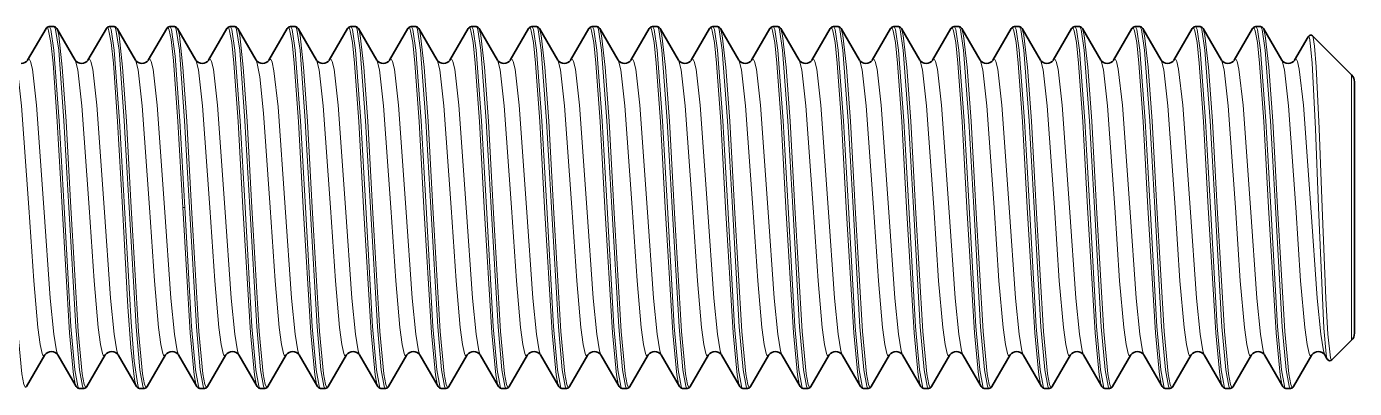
# Model space of a CAD drawing. Extents: x 327 to 941, y 153 to 765.
# Drawn here: x 338.45 to 349.46, y 391 to 394 of the extents above; entities that cross this region are included whole.
import ezdxf

# ---------------------------------------------------------------- set-up
doc = ezdxf.new("R2010")
doc.units = 0

msp = doc.modelspace()

# ---------------------------------------------------------------- linework, layer by layer
at = {"color": 7, "lineweight": 35, "ltscale": 0.007571}
for p, q in [((338.614, 393.984), (338.462, 393.722)), ((339.114, 393.984), (338.962, 393.722)), ((339.614, 393.984), (339.462, 393.722)), ((340.114, 393.984), (339.962, 393.722)), ((340.614, 393.984), (340.462, 393.722)), ((341.114, 393.984), (340.962, 393.722)), ((341.614, 393.984), (341.462, 393.722)), ((342.114, 393.984), (341.962, 393.722)), ((342.614, 393.984), (342.462, 393.722)), ((343.114, 393.984), (342.962, 393.722)), ((343.614, 393.984), (343.462, 393.722)), ((344.114, 393.984), (343.962, 393.722)), ((344.614, 393.984), (344.462, 393.722)), ((345.114, 393.984), (344.962, 393.722)), ((345.614, 393.984), (345.462, 393.722)), ((346.114, 393.984), (345.962, 393.722)), ((346.614, 393.984), (346.462, 393.722)), ((347.114, 393.984), (346.962, 393.722)), ((347.614, 393.984), (347.462, 393.722)), ((348.114, 393.984), (347.962, 393.722)), ((348.614, 393.984), (348.462, 393.722))]:
    msp.add_line(p, q, dxfattribs=at)
at = {"color": 7, "lineweight": 35, "ltscale": 0.000984192}
for p, q in [((338.678, 394), (338.639, 394)), ((339.178, 394), (339.139, 394)), ((339.678, 394), (339.639, 394)), ((340.178, 394), (340.139, 394)), ((340.678, 394), (340.639, 394)), ((341.178, 394), (341.139, 394)), ((341.678, 394), (341.639, 394)), ((342.178, 394), (342.139, 394)), ((342.678, 394), (342.639, 394)), ((343.178, 394), (343.139, 394)), ((343.678, 394), (343.639, 394)), ((344.178, 394), (344.139, 394)), ((344.678, 394), (344.639, 394)), ((345.178, 394), (345.139, 394)), ((345.678, 394), (345.639, 394)), ((346.178, 394), (346.139, 394)), ((346.678, 394), (346.639, 394)), ((347.178, 394), (347.139, 394)), ((347.678, 394), (347.639, 394)), ((348.178, 394), (348.139, 394)), ((348.678, 394), (348.639, 394)), ((338.928, 391), (338.889, 391)), ((339.428, 391), (339.389, 391)), ((339.928, 391), (339.889, 391)), ((340.428, 391), (340.389, 391)), ((340.928, 391), (340.889, 391)), ((341.428, 391), (341.389, 391)), ((341.928, 391), (341.889, 391)), ((342.428, 391), (342.389, 391)), ((342.928, 391), (342.889, 391)), ((343.428, 391), (343.389, 391)), ((343.928, 391), (343.889, 391)), ((344.428, 391), (344.389, 391)), ((344.928, 391), (344.889, 391)), ((345.428, 391), (345.389, 391)), ((345.928, 391), (345.889, 391)), ((346.428, 391), (346.389, 391)), ((346.928, 391), (346.889, 391)), ((347.428, 391), (347.389, 391)), ((347.928, 391), (347.889, 391)), ((348.428, 391), (348.389, 391)), ((348.928, 391), (348.889, 391))]:
    msp.add_line(p, q, dxfattribs=at)
at = {"color": 7, "lineweight": 35, "ltscale": 0.007572}
for p, q in [((338.703, 393.984), (338.855, 393.722)), ((339.203, 393.984), (339.355, 393.722)), ((339.703, 393.984), (339.855, 393.722)), ((340.203, 393.984), (340.355, 393.722)), ((340.703, 393.984), (340.855, 393.722)), ((341.203, 393.984), (341.355, 393.722)), ((341.703, 393.984), (341.855, 393.722)), ((342.203, 393.984), (342.355, 393.722)), ((342.703, 393.984), (342.855, 393.722)), ((343.203, 393.984), (343.355, 393.722)), ((343.703, 393.984), (343.855, 393.722)), ((344.203, 393.984), (344.355, 393.722)), ((344.703, 393.984), (344.855, 393.722)), ((345.203, 393.984), (345.355, 393.722)), ((345.703, 393.984), (345.855, 393.722)), ((346.203, 393.984), (346.355, 393.722)), ((346.703, 393.984), (346.855, 393.722)), ((347.203, 393.984), (347.355, 393.722)), ((347.703, 393.984), (347.855, 393.722)), ((348.203, 393.984), (348.355, 393.722)), ((348.703, 393.984), (348.855, 393.722)), ((338.453, 391.016), (338.605, 391.278)), ((338.864, 391.016), (338.712, 391.278)), ((338.953, 391.016), (339.105, 391.278)), ((339.364, 391.016), (339.212, 391.278)), ((339.453, 391.016), (339.605, 391.278)), ((339.864, 391.016), (339.712, 391.278)), ((339.953, 391.016), (340.105, 391.278)), ((340.364, 391.016), (340.212, 391.278)), ((340.453, 391.016), (340.605, 391.278)), ((340.864, 391.016), (340.712, 391.278)), ((340.953, 391.016), (341.105, 391.278)), ((341.364, 391.016), (341.212, 391.278)), ((341.453, 391.016), (341.605, 391.278)), ((341.864, 391.016), (341.712, 391.278)), ((341.953, 391.016), (342.105, 391.278)), ((342.364, 391.016), (342.212, 391.278)), ((342.453, 391.016), (342.605, 391.278)), ((342.864, 391.016), (342.712, 391.278)), ((342.953, 391.016), (343.105, 391.278)), ((343.364, 391.016), (343.212, 391.278)), ((343.453, 391.016), (343.605, 391.278)), ((343.864, 391.016), (343.712, 391.278)), ((343.953, 391.016), (344.105, 391.278)), ((344.364, 391.016), (344.212, 391.278)), ((344.453, 391.016), (344.605, 391.278)), ((344.864, 391.016), (344.712, 391.278)), ((344.953, 391.016), (345.105, 391.278)), ((345.364, 391.016), (345.212, 391.278)), ((345.453, 391.016), (345.605, 391.278)), ((345.864, 391.016), (345.712, 391.278)), ((345.953, 391.016), (346.105, 391.278)), ((346.364, 391.016), (346.212, 391.278)), ((346.453, 391.016), (346.605, 391.278)), ((346.864, 391.016), (346.712, 391.278)), ((346.953, 391.016), (347.105, 391.278)), ((347.364, 391.016), (347.212, 391.278)), ((347.453, 391.016), (347.605, 391.278)), ((347.864, 391.016), (347.712, 391.278)), ((347.953, 391.016), (348.105, 391.278)), ((348.364, 391.016), (348.212, 391.278)), ((348.453, 391.016), (348.605, 391.278)), ((348.864, 391.016), (348.712, 391.278)), ((348.953, 391.016), (349.105, 391.278))]:
    msp.add_line(p, q, dxfattribs=at)
at = {"color": 7, "lineweight": 35, "ltscale": 0.005623}
msp.add_line((349.075, 393.916), (348.962, 393.722), dxfattribs=at)
at = {"color": 7, "lineweight": 35, "ltscale": 0.011418}
msp.add_line((349.434, 393.599), (349.111, 393.922), dxfattribs=at)
at = {"color": 7, "lineweight": 13, "ltscale": 0.014304}
msp.add_line((349.434, 393.599), (349.434, 393.027), dxfattribs=at)
at = {"color": 7, "lineweight": 35, "ltscale": 0.013569}
msp.add_line((349.458, 393.543), (349.458, 393), dxfattribs=at)
at = {"color": 7, "lineweight": 13, "ltscale": 0.017865}
for p, q in [((338.747, 392.5), (338.707, 393.214)), ((339.247, 392.5), (339.207, 393.214)), ((339.747, 392.5), (339.707, 393.214)), ((340.246, 392.5), (340.207, 393.214)), ((340.746, 392.5), (340.707, 393.214)), ((341.246, 392.5), (341.207, 393.214)), ((341.746, 392.5), (341.707, 393.214)), ((342.246, 392.5), (342.207, 393.214)), ((342.746, 392.5), (342.707, 393.214)), ((343.246, 392.5), (343.207, 393.214)), ((343.746, 392.5), (343.707, 393.214)), ((344.246, 392.5), (344.207, 393.214)), ((344.746, 392.5), (344.707, 393.214)), ((345.246, 392.5), (345.207, 393.214)), ((345.746, 392.5), (345.707, 393.214)), ((346.246, 392.5), (346.207, 393.214)), ((346.746, 392.5), (346.707, 393.214)), ((347.246, 392.5), (347.207, 393.214)), ((347.746, 392.5), (347.707, 393.214)), ((348.246, 392.5), (348.207, 393.214)), ((348.746, 392.5), (348.707, 393.214))]:
    msp.add_line(p, q, dxfattribs=at)
at = {"color": 7, "lineweight": 13, "ltscale": 0.017983}
for p, q in [((338.764, 392.501), (338.724, 393.219)), ((339.264, 392.501), (339.224, 393.219)), ((339.764, 392.501), (339.724, 393.219)), ((340.264, 392.501), (340.224, 393.219)), ((340.764, 392.501), (340.724, 393.219)), ((341.264, 392.501), (341.224, 393.219)), ((341.764, 392.501), (341.724, 393.219)), ((342.264, 392.501), (342.224, 393.219)), ((342.764, 392.501), (342.724, 393.219)), ((343.264, 392.501), (343.224, 393.219)), ((343.764, 392.501), (343.724, 393.219)), ((344.264, 392.501), (344.224, 393.219)), ((344.764, 392.501), (344.724, 393.219)), ((345.264, 392.501), (345.224, 393.219)), ((345.764, 392.501), (345.724, 393.219)), ((346.264, 392.501), (346.224, 393.219)), ((346.764, 392.501), (346.724, 393.219)), ((347.264, 392.501), (347.224, 393.219)), ((347.764, 392.501), (347.724, 393.219)), ((348.264, 392.501), (348.224, 393.219)), ((348.764, 392.501), (348.724, 393.219))]:
    msp.add_line(p, q, dxfattribs=at)
at = {"color": 7, "lineweight": 13, "ltscale": 0.01803}
for p, q in [((338.763, 393.219), (338.803, 392.499)), ((339.263, 393.219), (339.303, 392.499)), ((339.763, 393.219), (339.803, 392.499)), ((340.263, 393.219), (340.303, 392.499)), ((340.763, 393.219), (340.803, 392.499)), ((341.263, 393.219), (341.303, 392.499)), ((341.763, 393.219), (341.803, 392.499)), ((342.263, 393.219), (342.303, 392.499)), ((342.763, 393.219), (342.803, 392.499)), ((343.263, 393.219), (343.303, 392.499)), ((343.763, 393.219), (343.803, 392.499)), ((344.263, 393.219), (344.303, 392.499)), ((344.763, 393.219), (344.803, 392.499)), ((345.263, 393.219), (345.303, 392.499)), ((345.763, 393.219), (345.803, 392.499)), ((346.263, 393.219), (346.303, 392.499)), ((346.763, 393.219), (346.803, 392.499)), ((347.263, 393.219), (347.303, 392.499)), ((347.763, 393.219), (347.803, 392.499)), ((348.263, 393.219), (348.303, 392.499)), ((348.763, 393.219), (348.803, 392.499))]:
    msp.add_line(p, q, dxfattribs=at)
at = {"color": 7, "lineweight": 13, "ltscale": 0.017906}
for p, q in [((338.781, 393.215), (338.821, 392.5)), ((339.281, 393.215), (339.321, 392.5)), ((339.781, 393.215), (339.821, 392.5)), ((340.281, 393.215), (340.321, 392.5)), ((340.781, 393.215), (340.821, 392.5)), ((341.281, 393.215), (341.321, 392.5)), ((341.781, 393.215), (341.821, 392.5)), ((342.281, 393.215), (342.321, 392.5)), ((342.781, 393.215), (342.821, 392.5)), ((343.281, 393.215), (343.321, 392.5)), ((343.781, 393.215), (343.821, 392.5)), ((344.281, 393.215), (344.321, 392.5)), ((344.781, 393.215), (344.821, 392.5)), ((345.281, 393.215), (345.321, 392.5)), ((345.781, 393.215), (345.821, 392.5)), ((346.281, 393.215), (346.321, 392.5)), ((346.781, 393.215), (346.821, 392.5)), ((347.281, 393.215), (347.321, 392.5)), ((347.781, 393.215), (347.821, 392.5)), ((348.281, 393.215), (348.321, 392.5)), ((348.781, 393.215), (348.821, 392.5))]:
    msp.add_line(p, q, dxfattribs=at)
at = {"color": 7, "lineweight": 13, "ltscale": 0.016338}
msp.add_line((349.159, 392.5), (349.134, 393.153), dxfattribs=at)
at = {"color": 7, "lineweight": 13, "ltscale": 0.016383}
msp.add_line((349.191, 392.501), (349.165, 393.156), dxfattribs=at)
at = {"color": 7, "lineweight": 13, "ltscale": 0.040654}
msp.add_line((349.434, 393.027), (349.434, 391.401), dxfattribs=at)
at = {"color": 7, "lineweight": 35, "ltscale": 0.038561}
msp.add_line((349.458, 393), (349.458, 391.457), dxfattribs=at)
at = {"color": 7, "lineweight": 13, "ltscale": 0.00043243}
msp.add_line((339.747, 392.5), (339.764, 392.501), dxfattribs=at)
at = {"color": 7, "lineweight": 35, "ltscale": 0.005814}
msp.add_line((349.434, 391.401), (349.27, 391.236), dxfattribs=at)
at = {"color": 7, "lineweight": 35, "ltscale": 0.001036}
msp.add_line((349.233, 391.242), (349.212, 391.278), dxfattribs=at)
at = {"color": 7, "lineweight": 13}
for points in [[(338.614, 393.984), (338.619, 393.989), (338.621, 393.99), (338.623, 393.99), (338.625, 393.989), (338.628, 393.986), (338.636, 393.964), (338.654, 393.868), (338.672, 393.696), (338.707, 393.214)], [(338.639, 394), (338.64, 394), (338.644, 393.997), (338.647, 393.993), (338.653, 393.977), (338.68, 393.805), (338.724, 393.219)], [(338.678, 394), (338.68, 394), (338.683, 393.997), (338.686, 393.993), (338.692, 393.977), (338.719, 393.805), (338.763, 393.219)], [(338.703, 393.984), (338.708, 393.971), (338.719, 393.927), (338.749, 393.663), (338.781, 393.215)], [(339.114, 393.984), (339.119, 393.989), (339.121, 393.99), (339.123, 393.99), (339.125, 393.989), (339.128, 393.986), (339.136, 393.964), (339.154, 393.868), (339.172, 393.696), (339.207, 393.214)], [(339.139, 394), (339.14, 394), (339.144, 393.997), (339.147, 393.993), (339.153, 393.977), (339.18, 393.805), (339.224, 393.219)], [(339.178, 394), (339.18, 394), (339.183, 393.997), (339.186, 393.993), (339.192, 393.977), (339.219, 393.805), (339.263, 393.219)], [(339.203, 393.984), (339.208, 393.971), (339.219, 393.927), (339.249, 393.663), (339.281, 393.215)], [(339.707, 393.214), (339.67, 393.72), (339.651, 393.892), (339.635, 393.97), (339.629, 393.983), (339.626, 393.987), (339.624, 393.99), (339.622, 393.99), (339.62, 393.99), (339.618, 393.988), (339.614, 393.984)], [(339.724, 393.219), (339.685, 393.756), (339.653, 393.977), (339.647, 393.992), (339.643, 393.997), (339.642, 393.999), (339.639, 394)], [(339.678, 394), (339.68, 394), (339.683, 393.997), (339.686, 393.993), (339.692, 393.977), (339.719, 393.805), (339.763, 393.219)], [(339.703, 393.984), (339.708, 393.971), (339.719, 393.927), (339.749, 393.663), (339.781, 393.215)], [(340.114, 393.984), (340.119, 393.989), (340.121, 393.99), (340.123, 393.99), (340.125, 393.989), (340.128, 393.986), (340.136, 393.964), (340.154, 393.868), (340.172, 393.696), (340.207, 393.214)], [(340.139, 394), (340.14, 394), (340.144, 393.997), (340.147, 393.993), (340.153, 393.977), (340.18, 393.805), (340.224, 393.219)], [(340.178, 394), (340.18, 394), (340.183, 393.997), (340.186, 393.993), (340.192, 393.977), (340.219, 393.805), (340.263, 393.219)], [(340.203, 393.984), (340.208, 393.971), (340.219, 393.927), (340.249, 393.663), (340.281, 393.215)], [(340.614, 393.984), (340.619, 393.989), (340.621, 393.99), (340.623, 393.99), (340.625, 393.989), (340.628, 393.986), (340.636, 393.964), (340.654, 393.868), (340.672, 393.696), (340.707, 393.214)], [(340.639, 394), (340.64, 394), (340.644, 393.997), (340.647, 393.993), (340.653, 393.977), (340.68, 393.805), (340.724, 393.219)], [(340.678, 394), (340.68, 394), (340.683, 393.997), (340.686, 393.993), (340.692, 393.977), (340.719, 393.805), (340.763, 393.219)], [(340.703, 393.984), (340.708, 393.971), (340.719, 393.927), (340.749, 393.663), (340.781, 393.215)], [(341.114, 393.984), (341.119, 393.989), (341.121, 393.99), (341.123, 393.99), (341.125, 393.989), (341.128, 393.986), (341.136, 393.964), (341.154, 393.868), (341.172, 393.696), (341.207, 393.214)], [(341.139, 394), (341.14, 394), (341.144, 393.997), (341.147, 393.993), (341.153, 393.977), (341.18, 393.805), (341.224, 393.219)], [(341.178, 394), (341.18, 394), (341.183, 393.997), (341.186, 393.993), (341.192, 393.977), (341.219, 393.805), (341.263, 393.219)], [(341.203, 393.984), (341.208, 393.971), (341.219, 393.927), (341.249, 393.663), (341.281, 393.215)], [(341.614, 393.984), (341.619, 393.989), (341.621, 393.99), (341.623, 393.99), (341.625, 393.989), (341.628, 393.986), (341.636, 393.964), (341.654, 393.868), (341.672, 393.696), (341.707, 393.214)], [(341.639, 394), (341.64, 394), (341.644, 393.997), (341.647, 393.993), (341.653, 393.977), (341.68, 393.805), (341.724, 393.219)], [(341.678, 394), (341.68, 394), (341.683, 393.997), (341.686, 393.993), (341.692, 393.977), (341.719, 393.805), (341.763, 393.219)], [(341.703, 393.984), (341.708, 393.971), (341.719, 393.927), (341.749, 393.663), (341.781, 393.215)], [(342.114, 393.984), (342.119, 393.989), (342.121, 393.99), (342.123, 393.99), (342.125, 393.989), (342.128, 393.986), (342.136, 393.964), (342.154, 393.868), (342.172, 393.696), (342.207, 393.214)], [(342.139, 394), (342.14, 394), (342.144, 393.997), (342.147, 393.993), (342.153, 393.977), (342.18, 393.805), (342.224, 393.219)], [(342.178, 394), (342.18, 394), (342.183, 393.997), (342.186, 393.993), (342.192, 393.977), (342.219, 393.805), (342.263, 393.219)], [(342.203, 393.984), (342.208, 393.971), (342.219, 393.927), (342.249, 393.663), (342.281, 393.215)], [(342.614, 393.984), (342.619, 393.989), (342.621, 393.99), (342.623, 393.99), (342.625, 393.989), (342.628, 393.986), (342.636, 393.964), (342.654, 393.868), (342.672, 393.696), (342.707, 393.214)], [(342.639, 394), (342.64, 394), (342.644, 393.997), (342.647, 393.993), (342.653, 393.977), (342.68, 393.805), (342.724, 393.219)], [(342.678, 394), (342.68, 394), (342.683, 393.997), (342.686, 393.993), (342.692, 393.977), (342.719, 393.805), (342.763, 393.219)], [(342.703, 393.984), (342.708, 393.971), (342.719, 393.927), (342.749, 393.663), (342.781, 393.215)], [(343.114, 393.984), (343.119, 393.989), (343.121, 393.99), (343.123, 393.99), (343.125, 393.989), (343.128, 393.986), (343.136, 393.964), (343.154, 393.868), (343.172, 393.696), (343.207, 393.214)], [(343.139, 394), (343.14, 394), (343.144, 393.997), (343.147, 393.993), (343.153, 393.977), (343.18, 393.805), (343.224, 393.219)], [(343.178, 394), (343.18, 394), (343.183, 393.997), (343.186, 393.993), (343.192, 393.977), (343.219, 393.805), (343.263, 393.219)], [(343.203, 393.984), (343.208, 393.971), (343.219, 393.927), (343.249, 393.663), (343.281, 393.215)], [(343.614, 393.984), (343.619, 393.989), (343.621, 393.99), (343.623, 393.99), (343.625, 393.989), (343.628, 393.986), (343.636, 393.964), (343.654, 393.868), (343.672, 393.696), (343.707, 393.214)], [(343.639, 394), (343.64, 394), (343.644, 393.997), (343.647, 393.993), (343.653, 393.977), (343.68, 393.805), (343.724, 393.219)], [(343.678, 394), (343.68, 394), (343.683, 393.997), (343.686, 393.993), (343.692, 393.977), (343.719, 393.805), (343.763, 393.219)], [(343.703, 393.984), (343.708, 393.971), (343.719, 393.927), (343.749, 393.663), (343.781, 393.215)], [(344.114, 393.984), (344.119, 393.989), (344.121, 393.99), (344.123, 393.99), (344.125, 393.989), (344.128, 393.986), (344.136, 393.964), (344.154, 393.868), (344.172, 393.696), (344.207, 393.214)], [(344.139, 394), (344.14, 394), (344.144, 393.997), (344.147, 393.993), (344.153, 393.977), (344.18, 393.805), (344.224, 393.219)], [(344.178, 394), (344.18, 394), (344.183, 393.997), (344.186, 393.993), (344.192, 393.977), (344.219, 393.805), (344.263, 393.219)], [(344.203, 393.984), (344.208, 393.971), (344.219, 393.927), (344.249, 393.663), (344.281, 393.215)], [(344.614, 393.984), (344.619, 393.989), (344.621, 393.99), (344.623, 393.99), (344.625, 393.989), (344.628, 393.986), (344.636, 393.964), (344.654, 393.868), (344.672, 393.696), (344.707, 393.214)], [(344.639, 394), (344.64, 394), (344.644, 393.997), (344.647, 393.993), (344.653, 393.977), (344.68, 393.805), (344.724, 393.219)], [(344.678, 394), (344.68, 394), (344.683, 393.997), (344.686, 393.993), (344.692, 393.977), (344.719, 393.805), (344.763, 393.219)], [(344.703, 393.984), (344.708, 393.971), (344.719, 393.927), (344.749, 393.663), (344.781, 393.215)], [(345.114, 393.984), (345.119, 393.989), (345.121, 393.99), (345.123, 393.99), (345.125, 393.989), (345.128, 393.986), (345.136, 393.964), (345.154, 393.868), (345.172, 393.696), (345.207, 393.214)], [(345.139, 394), (345.14, 394), (345.144, 393.997), (345.147, 393.993), (345.153, 393.977), (345.18, 393.805), (345.224, 393.219)], [(345.178, 394), (345.18, 394), (345.183, 393.997), (345.186, 393.993), (345.192, 393.977), (345.219, 393.805), (345.263, 393.219)], [(345.203, 393.984), (345.208, 393.971), (345.219, 393.927), (345.249, 393.663), (345.281, 393.215)], [(345.614, 393.984), (345.619, 393.989), (345.621, 393.99), (345.623, 393.99), (345.625, 393.989), (345.628, 393.986), (345.636, 393.964), (345.654, 393.868), (345.672, 393.696), (345.707, 393.214)], [(345.639, 394), (345.64, 394), (345.644, 393.997), (345.647, 393.993), (345.653, 393.977), (345.68, 393.805), (345.724, 393.219)], [(345.678, 394), (345.68, 394), (345.683, 393.997), (345.686, 393.993), (345.692, 393.977), (345.719, 393.805), (345.763, 393.219)], [(345.703, 393.984), (345.708, 393.971), (345.719, 393.927), (345.749, 393.663), (345.781, 393.215)], [(346.114, 393.984), (346.119, 393.989), (346.121, 393.99), (346.123, 393.99), (346.125, 393.989), (346.128, 393.986), (346.136, 393.964), (346.154, 393.868), (346.172, 393.696), (346.207, 393.214)], [(346.139, 394), (346.14, 394), (346.144, 393.997), (346.147, 393.993), (346.153, 393.977), (346.18, 393.805), (346.224, 393.219)], [(346.178, 394), (346.18, 394), (346.183, 393.997), (346.186, 393.993), (346.192, 393.977), (346.219, 393.805), (346.263, 393.219)], [(346.203, 393.984), (346.208, 393.971), (346.219, 393.927), (346.249, 393.663), (346.281, 393.215)], [(346.614, 393.984), (346.619, 393.989), (346.621, 393.99), (346.623, 393.99), (346.625, 393.989), (346.628, 393.986), (346.636, 393.964), (346.654, 393.868), (346.672, 393.696), (346.707, 393.214)], [(346.639, 394), (346.64, 394), (346.644, 393.997), (346.647, 393.993), (346.653, 393.977), (346.68, 393.805), (346.724, 393.219)], [(346.678, 394), (346.68, 394), (346.683, 393.997), (346.686, 393.993), (346.692, 393.977), (346.719, 393.805), (346.763, 393.219)], [(346.703, 393.984), (346.708, 393.971), (346.719, 393.927), (346.749, 393.663), (346.781, 393.215)], [(347.114, 393.984), (347.119, 393.989), (347.121, 393.99), (347.123, 393.99), (347.125, 393.989), (347.128, 393.986), (347.136, 393.964), (347.154, 393.868), (347.172, 393.696), (347.207, 393.214)], [(347.139, 394), (347.14, 394), (347.144, 393.997), (347.147, 393.993), (347.153, 393.977), (347.18, 393.805), (347.224, 393.219)], [(347.178, 394), (347.18, 394), (347.183, 393.997), (347.186, 393.993), (347.192, 393.977), (347.219, 393.805), (347.263, 393.219)], [(347.203, 393.984), (347.208, 393.971), (347.219, 393.927), (347.249, 393.663), (347.281, 393.215)], [(347.614, 393.984), (347.619, 393.989), (347.621, 393.99), (347.623, 393.99), (347.625, 393.989), (347.628, 393.986), (347.636, 393.964), (347.654, 393.868), (347.672, 393.696), (347.707, 393.214)], [(347.639, 394), (347.64, 394), (347.644, 393.997), (347.647, 393.993), (347.653, 393.977), (347.68, 393.805), (347.724, 393.219)], [(347.678, 394), (347.68, 394), (347.683, 393.997), (347.686, 393.993), (347.692, 393.977), (347.719, 393.805), (347.763, 393.219)], [(347.703, 393.984), (347.708, 393.971), (347.719, 393.927), (347.749, 393.663), (347.781, 393.215)], [(348.114, 393.984), (348.119, 393.989), (348.121, 393.99), (348.123, 393.99), (348.125, 393.989), (348.128, 393.986), (348.136, 393.964), (348.154, 393.868), (348.172, 393.696), (348.207, 393.214)], [(348.139, 394), (348.14, 394), (348.144, 393.997), (348.147, 393.993), (348.153, 393.977), (348.18, 393.805), (348.224, 393.219)], [(348.178, 394), (348.18, 394), (348.183, 393.997), (348.186, 393.993), (348.192, 393.977), (348.219, 393.805), (348.263, 393.219)], [(348.203, 393.984), (348.208, 393.971), (348.219, 393.927), (348.249, 393.663), (348.281, 393.215)], [(348.614, 393.984), (348.619, 393.989), (348.621, 393.99), (348.623, 393.99), (348.625, 393.989), (348.628, 393.986), (348.636, 393.964), (348.654, 393.868), (348.672, 393.696), (348.707, 393.214)], [(348.639, 394), (348.64, 394), (348.644, 393.997), (348.647, 393.993), (348.653, 393.977), (348.68, 393.805), (348.724, 393.219)], [(348.678, 394), (348.68, 394), (348.683, 393.997), (348.686, 393.993), (348.692, 393.977), (348.719, 393.805), (348.763, 393.219)], [(348.703, 393.984), (348.708, 393.971), (348.719, 393.927), (348.749, 393.663), (348.781, 393.215)], [(349.134, 393.153), (349.107, 393.697), (349.092, 393.864), (349.085, 393.907), (349.081, 393.917), (349.08, 393.918), (349.078, 393.919), (349.077, 393.919), (349.075, 393.916)], [(349.165, 393.156), (349.141, 393.666), (349.127, 393.838), (349.117, 393.909), (349.113, 393.92), (349.111, 393.922)], [(338.471, 392.5), (338.411, 393.342), (338.377, 393.64), (338.362, 393.704), (338.355, 393.722)], [(338.596, 392.5), (338.535, 393.349), (338.501, 393.646), (338.485, 393.711), (338.477, 393.727), (338.472, 393.729), (338.468, 393.729), (338.464, 393.725), (338.462, 393.722)], [(338.971, 392.5), (338.911, 393.342), (338.877, 393.64), (338.862, 393.704), (338.855, 393.722)], [(339.096, 392.5), (339.035, 393.349), (339.001, 393.646), (338.985, 393.711), (338.977, 393.727), (338.972, 393.729), (338.968, 393.729), (338.964, 393.725), (338.962, 393.722)], [(339.471, 392.5), (339.411, 393.342), (339.377, 393.64), (339.362, 393.704), (339.355, 393.722)], [(339.596, 392.5), (339.535, 393.349), (339.501, 393.646), (339.485, 393.711), (339.477, 393.727), (339.472, 393.729), (339.468, 393.729), (339.464, 393.725), (339.462, 393.722)], [(339.971, 392.5), (339.911, 393.342), (339.877, 393.64), (339.862, 393.704), (339.855, 393.722)], [(340.096, 392.5), (340.035, 393.349), (340.001, 393.646), (339.985, 393.711), (339.977, 393.727), (339.972, 393.729), (339.968, 393.729), (339.964, 393.725), (339.962, 393.722)], [(340.471, 392.5), (340.416, 393.282), (340.385, 393.584), (340.365, 393.694), (340.355, 393.722)], [(340.596, 392.5), (340.537, 393.335), (340.503, 393.634), (340.487, 393.705), (340.479, 393.724), (340.475, 393.728), (340.473, 393.729), (340.469, 393.729), (340.466, 393.727), (340.462, 393.722)], [(340.971, 392.5), (340.911, 393.342), (340.877, 393.64), (340.862, 393.704), (340.855, 393.722)], [(341.096, 392.5), (341.035, 393.349), (341.001, 393.646), (340.985, 393.711), (340.977, 393.727), (340.972, 393.729), (340.968, 393.729), (340.964, 393.725), (340.962, 393.722)], [(341.471, 392.5), (341.411, 393.342), (341.377, 393.64), (341.362, 393.704), (341.355, 393.722)], [(341.596, 392.5), (341.535, 393.349), (341.501, 393.646), (341.485, 393.711), (341.477, 393.727), (341.472, 393.729), (341.468, 393.729), (341.464, 393.725), (341.462, 393.722)], [(341.971, 392.5), (341.911, 393.342), (341.877, 393.64), (341.862, 393.704), (341.855, 393.722)], [(342.096, 392.5), (342.035, 393.349), (342.001, 393.646), (341.985, 393.711), (341.977, 393.727), (341.972, 393.729), (341.968, 393.729), (341.964, 393.725), (341.962, 393.722)], [(342.471, 392.5), (342.411, 393.342), (342.377, 393.64), (342.362, 393.704), (342.355, 393.722)], [(342.596, 392.5), (342.535, 393.349), (342.501, 393.646), (342.485, 393.711), (342.477, 393.727), (342.472, 393.729), (342.468, 393.729), (342.464, 393.725), (342.462, 393.722)], [(342.971, 392.5), (342.911, 393.342), (342.877, 393.64), (342.862, 393.704), (342.855, 393.722)], [(343.096, 392.5), (343.035, 393.349), (343.001, 393.646), (342.985, 393.711), (342.977, 393.727), (342.972, 393.729), (342.968, 393.729), (342.964, 393.725), (342.962, 393.722)], [(343.471, 392.5), (343.411, 393.342), (343.377, 393.64), (343.362, 393.704), (343.355, 393.722)], [(343.596, 392.5), (343.535, 393.349), (343.501, 393.646), (343.485, 393.711), (343.477, 393.727), (343.472, 393.729), (343.468, 393.729), (343.464, 393.725), (343.462, 393.722)], [(343.971, 392.5), (343.911, 393.342), (343.877, 393.64), (343.862, 393.704), (343.855, 393.722)], [(344.096, 392.5), (344.035, 393.349), (344.001, 393.646), (343.985, 393.711), (343.977, 393.727), (343.972, 393.729), (343.968, 393.729), (343.964, 393.725), (343.962, 393.722)], [(344.471, 392.5), (344.411, 393.342), (344.377, 393.64), (344.362, 393.704), (344.355, 393.722)], [(344.596, 392.5), (344.535, 393.349), (344.501, 393.646), (344.485, 393.711), (344.477, 393.727), (344.472, 393.729), (344.468, 393.729), (344.464, 393.725), (344.462, 393.722)], [(344.971, 392.5), (344.911, 393.342), (344.877, 393.64), (344.862, 393.704), (344.855, 393.722)], [(345.096, 392.5), (345.035, 393.349), (345.001, 393.646), (344.985, 393.711), (344.977, 393.727), (344.972, 393.729), (344.968, 393.729), (344.964, 393.725), (344.962, 393.722)], [(345.471, 392.5), (345.411, 393.342), (345.377, 393.64), (345.362, 393.704), (345.355, 393.722)], [(345.596, 392.5), (345.535, 393.349), (345.501, 393.646), (345.485, 393.711), (345.477, 393.727), (345.472, 393.729), (345.468, 393.729), (345.464, 393.725), (345.462, 393.722)], [(345.971, 392.5), (345.911, 393.342), (345.877, 393.64), (345.862, 393.704), (345.855, 393.722)], [(346.096, 392.5), (346.035, 393.349), (346.001, 393.646), (345.985, 393.711), (345.977, 393.727), (345.972, 393.729), (345.968, 393.729), (345.964, 393.725), (345.962, 393.722)], [(346.471, 392.5), (346.411, 393.342), (346.377, 393.64), (346.362, 393.704), (346.355, 393.722)], [(346.596, 392.5), (346.535, 393.349), (346.501, 393.646), (346.485, 393.711), (346.477, 393.727), (346.472, 393.729), (346.468, 393.729), (346.464, 393.725), (346.462, 393.722)], [(346.971, 392.5), (346.911, 393.342), (346.877, 393.64), (346.862, 393.704), (346.855, 393.722)], [(347.096, 392.5), (347.035, 393.349), (347.001, 393.646), (346.985, 393.711), (346.977, 393.727), (346.972, 393.729), (346.968, 393.729), (346.964, 393.725), (346.962, 393.722)], [(347.471, 392.5), (347.411, 393.342), (347.377, 393.64), (347.362, 393.704), (347.355, 393.722)], [(347.596, 392.5), (347.535, 393.349), (347.501, 393.646), (347.485, 393.711), (347.477, 393.727), (347.472, 393.729), (347.468, 393.729), (347.464, 393.725), (347.462, 393.722)], [(347.971, 392.5), (347.911, 393.342), (347.877, 393.64), (347.862, 393.704), (347.855, 393.722)], [(348.096, 392.5), (348.035, 393.349), (348.001, 393.646), (347.985, 393.711), (347.977, 393.727), (347.972, 393.729), (347.968, 393.729), (347.964, 393.725), (347.962, 393.722)], [(348.471, 392.5), (348.411, 393.342), (348.377, 393.64), (348.362, 393.704), (348.355, 393.722)], [(348.596, 392.5), (348.535, 393.349), (348.501, 393.646), (348.485, 393.711), (348.477, 393.727), (348.472, 393.729), (348.468, 393.729), (348.464, 393.725), (348.462, 393.722)], [(348.971, 392.5), (348.911, 393.342), (348.877, 393.64), (348.862, 393.704), (348.855, 393.722)], [(349.096, 392.5), (349.035, 393.349), (349.001, 393.646), (348.985, 393.711), (348.977, 393.727), (348.972, 393.729), (348.968, 393.729), (348.964, 393.725), (348.962, 393.722)], [(338.321, 392.5), (338.381, 391.473), (338.414, 391.122), (338.431, 391.034), (338.44, 391.014), (338.443, 391.011), (338.444, 391.01), (338.446, 391.01), (338.449, 391.011), (338.453, 391.016)], [(338.605, 391.278), (338.601, 391.273), (338.599, 391.271), (338.596, 391.271), (338.594, 391.271), (338.591, 391.273), (338.588, 391.277), (338.582, 391.289), (338.565, 391.365), (338.546, 391.505), (338.512, 391.892), (338.471, 392.5)], [(338.712, 391.278), (338.7, 391.312), (338.678, 391.449), (338.648, 391.749), (338.596, 392.5)], [(338.747, 392.5), (338.808, 391.462), (338.842, 391.113), (338.857, 391.036), (338.864, 391.016)], [(338.764, 392.501), (338.821, 391.513), (338.852, 391.154), (338.877, 391.018), (338.882, 391.006), (338.885, 391.002), (338.887, 391), (338.889, 391)], [(338.803, 392.499), (338.86, 391.512), (338.892, 391.154), (338.916, 391.018), (338.921, 391.006), (338.924, 391.002), (338.927, 391), (338.928, 391)], [(338.821, 392.5), (338.881, 391.473), (338.914, 391.122), (338.931, 391.034), (338.94, 391.014), (338.943, 391.011), (338.944, 391.01), (338.946, 391.01), (338.949, 391.011), (338.953, 391.016)], [(339.105, 391.278), (339.101, 391.273), (339.099, 391.271), (339.096, 391.271), (339.094, 391.271), (339.091, 391.273), (339.088, 391.277), (339.082, 391.289), (339.065, 391.365), (339.046, 391.505), (339.012, 391.892), (338.971, 392.5)], [(339.212, 391.278), (339.2, 391.312), (339.178, 391.449), (339.148, 391.749), (339.096, 392.5)], [(339.364, 391.016), (339.359, 391.029), (339.348, 391.074), (339.317, 391.34), (339.293, 391.676), (339.247, 392.5)], [(339.389, 391), (339.387, 391), (339.384, 391.003), (339.38, 391.008), (339.374, 391.027), (339.345, 391.226), (339.319, 391.549), (339.264, 392.501)], [(339.303, 392.499), (339.36, 391.512), (339.392, 391.154), (339.416, 391.018), (339.421, 391.006), (339.424, 391.002), (339.427, 391), (339.428, 391)], [(339.321, 392.5), (339.381, 391.473), (339.414, 391.122), (339.431, 391.034), (339.44, 391.014), (339.443, 391.011), (339.444, 391.01), (339.446, 391.01), (339.449, 391.011), (339.453, 391.016)], [(339.605, 391.278), (339.601, 391.273), (339.599, 391.271), (339.596, 391.271), (339.594, 391.271), (339.591, 391.273), (339.588, 391.277), (339.582, 391.289), (339.565, 391.365), (339.546, 391.505), (339.512, 391.892), (339.471, 392.5)], [(339.712, 391.278), (339.7, 391.312), (339.678, 391.449), (339.648, 391.749), (339.596, 392.5)], [(339.747, 392.5), (339.808, 391.462), (339.842, 391.113), (339.857, 391.036), (339.864, 391.016)], [(339.764, 392.501), (339.821, 391.513), (339.852, 391.154), (339.877, 391.018), (339.882, 391.006), (339.885, 391.002), (339.887, 391), (339.889, 391)], [(339.803, 392.499), (339.86, 391.512), (339.892, 391.154), (339.916, 391.018), (339.921, 391.006), (339.924, 391.002), (339.927, 391), (339.928, 391)], [(339.821, 392.5), (339.881, 391.473), (339.914, 391.122), (339.931, 391.034), (339.94, 391.014), (339.943, 391.011), (339.944, 391.01), (339.946, 391.01), (339.949, 391.011), (339.953, 391.016)], [(340.105, 391.278), (340.101, 391.273), (340.099, 391.271), (340.096, 391.271), (340.094, 391.271), (340.091, 391.273), (340.088, 391.277), (340.082, 391.289), (340.065, 391.365), (340.046, 391.505), (340.012, 391.892), (339.971, 392.5)], [(340.212, 391.278), (340.2, 391.312), (340.178, 391.449), (340.148, 391.749), (340.096, 392.5)], [(340.246, 392.5), (340.308, 391.462), (340.342, 391.113), (340.357, 391.036), (340.364, 391.016)], [(340.264, 392.501), (340.321, 391.513), (340.352, 391.154), (340.377, 391.018), (340.382, 391.006), (340.385, 391.002), (340.387, 391), (340.389, 391)], [(340.303, 392.499), (340.36, 391.512), (340.392, 391.154), (340.416, 391.018), (340.421, 391.006), (340.424, 391.002), (340.427, 391), (340.428, 391)], [(340.321, 392.5), (340.381, 391.473), (340.414, 391.122), (340.431, 391.034), (340.44, 391.014), (340.443, 391.011), (340.444, 391.01), (340.446, 391.01), (340.449, 391.011), (340.453, 391.016)], [(340.605, 391.278), (340.601, 391.273), (340.599, 391.271), (340.596, 391.271), (340.594, 391.271), (340.591, 391.273), (340.588, 391.277), (340.582, 391.289), (340.565, 391.365), (340.546, 391.505), (340.512, 391.892), (340.471, 392.5)], [(340.712, 391.278), (340.7, 391.312), (340.678, 391.449), (340.648, 391.749), (340.596, 392.5)], [(340.746, 392.5), (340.808, 391.462), (340.842, 391.113), (340.857, 391.036), (340.864, 391.016)], [(340.764, 392.501), (340.821, 391.513), (340.852, 391.154), (340.877, 391.018), (340.882, 391.006), (340.885, 391.002), (340.887, 391), (340.889, 391)], [(340.803, 392.499), (340.86, 391.512), (340.892, 391.154), (340.916, 391.018), (340.921, 391.006), (340.924, 391.002), (340.927, 391), (340.928, 391)], [(340.821, 392.5), (340.881, 391.473), (340.914, 391.122), (340.931, 391.034), (340.94, 391.014), (340.943, 391.011), (340.944, 391.01), (340.946, 391.01), (340.949, 391.011), (340.953, 391.016)], [(341.105, 391.278), (341.101, 391.273), (341.099, 391.271), (341.096, 391.271), (341.094, 391.271), (341.091, 391.273), (341.088, 391.277), (341.082, 391.289), (341.065, 391.365), (341.046, 391.505), (341.012, 391.892), (340.971, 392.5)], [(341.212, 391.278), (341.2, 391.312), (341.178, 391.449), (341.148, 391.749), (341.096, 392.5)], [(341.246, 392.5), (341.308, 391.462), (341.342, 391.113), (341.357, 391.036), (341.364, 391.016)], [(341.264, 392.501), (341.321, 391.513), (341.352, 391.154), (341.377, 391.018), (341.382, 391.006), (341.385, 391.002), (341.387, 391), (341.389, 391)], [(341.303, 392.499), (341.36, 391.512), (341.392, 391.154), (341.416, 391.018), (341.421, 391.006), (341.424, 391.002), (341.427, 391), (341.428, 391)], [(341.321, 392.5), (341.381, 391.473), (341.414, 391.122), (341.431, 391.034), (341.44, 391.014), (341.443, 391.011), (341.444, 391.01), (341.446, 391.01), (341.449, 391.011), (341.453, 391.016)], [(341.605, 391.278), (341.601, 391.273), (341.599, 391.271), (341.596, 391.271), (341.594, 391.271), (341.591, 391.273), (341.588, 391.277), (341.582, 391.289), (341.565, 391.365), (341.546, 391.505), (341.512, 391.892), (341.471, 392.5)], [(341.712, 391.278), (341.7, 391.312), (341.678, 391.449), (341.648, 391.749), (341.596, 392.5)], [(341.746, 392.5), (341.808, 391.462), (341.842, 391.113), (341.857, 391.036), (341.864, 391.016)], [(341.764, 392.501), (341.821, 391.513), (341.852, 391.154), (341.877, 391.018), (341.882, 391.006), (341.885, 391.002), (341.887, 391), (341.889, 391)], [(341.803, 392.499), (341.86, 391.512), (341.892, 391.154), (341.916, 391.018), (341.921, 391.006), (341.924, 391.002), (341.927, 391), (341.928, 391)], [(341.821, 392.5), (341.881, 391.473), (341.914, 391.122), (341.931, 391.034), (341.94, 391.014), (341.943, 391.011), (341.944, 391.01), (341.946, 391.01), (341.949, 391.011), (341.953, 391.016)], [(342.105, 391.278), (342.101, 391.273), (342.099, 391.271), (342.096, 391.271), (342.094, 391.271), (342.091, 391.273), (342.088, 391.277), (342.082, 391.289), (342.065, 391.365), (342.046, 391.505), (342.012, 391.892), (341.971, 392.5)], [(342.212, 391.278), (342.2, 391.312), (342.178, 391.449), (342.148, 391.749), (342.096, 392.5)], [(342.246, 392.5), (342.308, 391.462), (342.342, 391.113), (342.357, 391.036), (342.364, 391.016)], [(342.264, 392.501), (342.321, 391.513), (342.352, 391.154), (342.377, 391.018), (342.382, 391.006), (342.385, 391.002), (342.387, 391), (342.389, 391)], [(342.303, 392.499), (342.36, 391.512), (342.392, 391.154), (342.416, 391.018), (342.421, 391.006), (342.424, 391.002), (342.427, 391), (342.428, 391)], [(342.321, 392.5), (342.381, 391.473), (342.414, 391.122), (342.431, 391.034), (342.44, 391.014), (342.443, 391.011), (342.444, 391.01), (342.446, 391.01), (342.449, 391.011), (342.453, 391.016)], [(342.605, 391.278), (342.601, 391.273), (342.599, 391.271), (342.596, 391.271), (342.594, 391.271), (342.591, 391.273), (342.588, 391.277), (342.582, 391.289), (342.565, 391.365), (342.546, 391.505), (342.512, 391.892), (342.471, 392.5)], [(342.712, 391.278), (342.7, 391.312), (342.678, 391.449), (342.648, 391.749), (342.596, 392.5)], [(342.746, 392.5), (342.808, 391.462), (342.842, 391.113), (342.857, 391.036), (342.864, 391.016)], [(342.764, 392.501), (342.821, 391.513), (342.852, 391.154), (342.877, 391.018), (342.882, 391.006), (342.885, 391.002), (342.887, 391), (342.889, 391)], [(342.803, 392.499), (342.86, 391.512), (342.892, 391.154), (342.916, 391.018), (342.921, 391.006), (342.924, 391.002), (342.927, 391), (342.928, 391)], [(342.821, 392.5), (342.881, 391.473), (342.914, 391.122), (342.931, 391.034), (342.94, 391.014), (342.943, 391.011), (342.944, 391.01), (342.946, 391.01), (342.949, 391.011), (342.953, 391.016)], [(343.105, 391.278), (343.101, 391.273), (343.099, 391.271), (343.096, 391.271), (343.094, 391.271), (343.091, 391.273), (343.088, 391.277), (343.082, 391.289), (343.065, 391.365), (343.046, 391.505), (343.012, 391.892), (342.971, 392.5)], [(343.212, 391.278), (343.2, 391.312), (343.178, 391.449), (343.148, 391.749), (343.096, 392.5)], [(343.246, 392.5), (343.308, 391.462), (343.342, 391.113), (343.357, 391.036), (343.364, 391.016)], [(343.264, 392.501), (343.321, 391.513), (343.352, 391.154), (343.377, 391.018), (343.382, 391.006), (343.385, 391.002), (343.387, 391), (343.389, 391)], [(343.303, 392.499), (343.36, 391.512), (343.392, 391.154), (343.416, 391.018), (343.421, 391.006), (343.424, 391.002), (343.427, 391), (343.428, 391)], [(343.321, 392.5), (343.381, 391.473), (343.414, 391.122), (343.431, 391.034), (343.44, 391.014), (343.443, 391.011), (343.444, 391.01), (343.446, 391.01), (343.449, 391.011), (343.453, 391.016)], [(343.605, 391.278), (343.601, 391.273), (343.599, 391.271), (343.596, 391.271), (343.594, 391.271), (343.591, 391.273), (343.588, 391.277), (343.582, 391.289), (343.565, 391.365), (343.546, 391.505), (343.512, 391.892), (343.471, 392.5)], [(343.712, 391.278), (343.7, 391.312), (343.678, 391.449), (343.648, 391.749), (343.596, 392.5)], [(343.746, 392.5), (343.808, 391.462), (343.842, 391.113), (343.857, 391.036), (343.864, 391.016)], [(343.764, 392.501), (343.821, 391.513), (343.852, 391.154), (343.877, 391.018), (343.882, 391.006), (343.885, 391.002), (343.887, 391), (343.889, 391)], [(343.803, 392.499), (343.86, 391.512), (343.892, 391.154), (343.916, 391.018), (343.921, 391.006), (343.924, 391.002), (343.927, 391), (343.928, 391)], [(343.821, 392.5), (343.881, 391.473), (343.914, 391.122), (343.931, 391.034), (343.94, 391.014), (343.943, 391.011), (343.944, 391.01), (343.946, 391.01), (343.949, 391.011), (343.953, 391.016)], [(344.105, 391.278), (344.101, 391.273), (344.099, 391.271), (344.096, 391.271), (344.094, 391.271), (344.091, 391.273), (344.088, 391.277), (344.082, 391.289), (344.065, 391.365), (344.046, 391.505), (344.012, 391.892), (343.971, 392.5)], [(344.212, 391.278), (344.2, 391.312), (344.178, 391.449), (344.148, 391.749), (344.096, 392.5)], [(344.246, 392.5), (344.308, 391.462), (344.342, 391.113), (344.357, 391.036), (344.364, 391.016)], [(344.264, 392.501), (344.321, 391.513), (344.352, 391.154), (344.377, 391.018), (344.382, 391.006), (344.385, 391.002), (344.387, 391), (344.389, 391)], [(344.303, 392.499), (344.36, 391.512), (344.392, 391.154), (344.416, 391.018), (344.421, 391.006), (344.424, 391.002), (344.427, 391), (344.428, 391)], [(344.321, 392.5), (344.381, 391.473), (344.414, 391.122), (344.431, 391.034), (344.44, 391.014), (344.443, 391.011), (344.444, 391.01), (344.446, 391.01), (344.449, 391.011), (344.453, 391.016)], [(344.605, 391.278), (344.601, 391.273), (344.599, 391.271), (344.596, 391.271), (344.594, 391.271), (344.591, 391.273), (344.588, 391.277), (344.582, 391.289), (344.565, 391.365), (344.546, 391.505), (344.512, 391.892), (344.471, 392.5)], [(344.712, 391.278), (344.7, 391.312), (344.678, 391.449), (344.648, 391.749), (344.596, 392.5)], [(344.746, 392.5), (344.808, 391.462), (344.842, 391.113), (344.857, 391.036), (344.864, 391.016)], [(344.764, 392.501), (344.821, 391.513), (344.852, 391.154), (344.877, 391.018), (344.882, 391.006), (344.885, 391.002), (344.887, 391), (344.889, 391)], [(344.803, 392.499), (344.86, 391.512), (344.892, 391.154), (344.916, 391.018), (344.921, 391.006), (344.924, 391.002), (344.927, 391), (344.928, 391)], [(344.821, 392.5), (344.881, 391.473), (344.914, 391.122), (344.931, 391.034), (344.94, 391.014), (344.943, 391.011), (344.944, 391.01), (344.946, 391.01), (344.949, 391.011), (344.953, 391.016)], [(345.105, 391.278), (345.101, 391.273), (345.099, 391.271), (345.096, 391.271), (345.094, 391.271), (345.091, 391.273), (345.088, 391.277), (345.082, 391.289), (345.065, 391.365), (345.046, 391.505), (345.012, 391.892), (344.971, 392.5)], [(345.212, 391.278), (345.2, 391.312), (345.178, 391.449), (345.148, 391.749), (345.096, 392.5)], [(345.246, 392.5), (345.308, 391.462), (345.342, 391.113), (345.357, 391.036), (345.364, 391.016)], [(345.264, 392.501), (345.321, 391.513), (345.352, 391.154), (345.377, 391.018), (345.382, 391.006), (345.385, 391.002), (345.387, 391), (345.389, 391)], [(345.303, 392.499), (345.36, 391.512), (345.392, 391.154), (345.416, 391.018), (345.421, 391.006), (345.424, 391.002), (345.427, 391), (345.428, 391)], [(345.321, 392.5), (345.381, 391.473), (345.414, 391.122), (345.431, 391.034), (345.44, 391.014), (345.443, 391.011), (345.444, 391.01), (345.446, 391.01), (345.449, 391.011), (345.453, 391.016)], [(345.605, 391.278), (345.601, 391.273), (345.599, 391.271), (345.596, 391.271), (345.594, 391.271), (345.591, 391.273), (345.588, 391.277), (345.582, 391.289), (345.565, 391.365), (345.546, 391.505), (345.512, 391.892), (345.471, 392.5)], [(345.712, 391.278), (345.7, 391.312), (345.678, 391.449), (345.648, 391.749), (345.596, 392.5)], [(345.746, 392.5), (345.808, 391.462), (345.842, 391.113), (345.857, 391.036), (345.864, 391.016)], [(345.764, 392.501), (345.821, 391.513), (345.852, 391.154), (345.877, 391.018), (345.882, 391.006), (345.885, 391.002), (345.887, 391), (345.889, 391)], [(345.803, 392.499), (345.86, 391.512), (345.892, 391.154), (345.916, 391.018), (345.921, 391.006), (345.924, 391.002), (345.927, 391), (345.928, 391)], [(345.821, 392.5), (345.881, 391.473), (345.914, 391.122), (345.931, 391.034), (345.94, 391.014), (345.943, 391.011), (345.944, 391.01), (345.946, 391.01), (345.949, 391.011), (345.953, 391.016)], [(346.105, 391.278), (346.101, 391.273), (346.099, 391.271), (346.096, 391.271), (346.094, 391.271), (346.091, 391.273), (346.088, 391.277), (346.082, 391.289), (346.065, 391.365), (346.046, 391.505), (346.012, 391.892), (345.971, 392.5)], [(346.212, 391.278), (346.2, 391.312), (346.178, 391.449), (346.148, 391.749), (346.096, 392.5)], [(346.246, 392.5), (346.308, 391.462), (346.342, 391.113), (346.357, 391.036), (346.364, 391.016)], [(346.264, 392.501), (346.321, 391.513), (346.352, 391.154), (346.377, 391.018), (346.382, 391.006), (346.385, 391.002), (346.387, 391), (346.389, 391)], [(346.303, 392.499), (346.36, 391.512), (346.392, 391.154), (346.416, 391.018), (346.421, 391.006), (346.424, 391.002), (346.427, 391), (346.428, 391)], [(346.321, 392.5), (346.381, 391.473), (346.414, 391.122), (346.431, 391.034), (346.44, 391.014), (346.443, 391.011), (346.444, 391.01), (346.446, 391.01), (346.449, 391.011), (346.453, 391.016)], [(346.605, 391.278), (346.601, 391.273), (346.599, 391.271), (346.596, 391.271), (346.594, 391.271), (346.591, 391.273), (346.588, 391.277), (346.582, 391.289), (346.565, 391.365), (346.546, 391.505), (346.512, 391.892), (346.471, 392.5)], [(346.712, 391.278), (346.7, 391.312), (346.678, 391.449), (346.648, 391.749), (346.596, 392.5)], [(346.746, 392.5), (346.808, 391.462), (346.842, 391.113), (346.857, 391.036), (346.864, 391.016)], [(346.764, 392.501), (346.821, 391.513), (346.852, 391.154), (346.877, 391.018), (346.882, 391.006), (346.885, 391.002), (346.887, 391), (346.889, 391)], [(346.803, 392.499), (346.86, 391.512), (346.892, 391.154), (346.916, 391.018), (346.921, 391.006), (346.924, 391.002), (346.927, 391), (346.928, 391)], [(346.821, 392.5), (346.881, 391.473), (346.914, 391.122), (346.931, 391.034), (346.94, 391.014), (346.943, 391.011), (346.944, 391.01), (346.946, 391.01), (346.949, 391.011), (346.953, 391.016)], [(347.105, 391.278), (347.101, 391.273), (347.099, 391.271), (347.096, 391.271), (347.094, 391.271), (347.091, 391.273), (347.088, 391.277), (347.082, 391.289), (347.065, 391.365), (347.046, 391.505), (347.012, 391.892), (346.971, 392.5)], [(347.212, 391.278), (347.2, 391.312), (347.178, 391.449), (347.148, 391.749), (347.096, 392.5)], [(347.246, 392.5), (347.308, 391.462), (347.342, 391.113), (347.357, 391.036), (347.364, 391.016)], [(347.264, 392.501), (347.321, 391.513), (347.352, 391.154), (347.377, 391.018), (347.382, 391.006), (347.385, 391.002), (347.387, 391), (347.389, 391)], [(347.303, 392.499), (347.36, 391.512), (347.392, 391.154), (347.416, 391.018), (347.421, 391.006), (347.424, 391.002), (347.427, 391), (347.428, 391)], [(347.321, 392.5), (347.381, 391.473), (347.414, 391.122), (347.431, 391.034), (347.44, 391.014), (347.443, 391.011), (347.444, 391.01), (347.446, 391.01), (347.449, 391.011), (347.453, 391.016)], [(347.605, 391.278), (347.601, 391.273), (347.599, 391.271), (347.596, 391.271), (347.594, 391.271), (347.591, 391.273), (347.588, 391.277), (347.582, 391.289), (347.565, 391.365), (347.546, 391.505), (347.512, 391.892), (347.471, 392.5)], [(347.712, 391.278), (347.7, 391.312), (347.678, 391.449), (347.648, 391.749), (347.596, 392.5)], [(347.746, 392.5), (347.808, 391.462), (347.842, 391.113), (347.857, 391.036), (347.864, 391.016)], [(347.764, 392.501), (347.821, 391.513), (347.852, 391.154), (347.877, 391.018), (347.882, 391.006), (347.885, 391.002), (347.887, 391), (347.889, 391)], [(347.803, 392.499), (347.86, 391.512), (347.892, 391.154), (347.916, 391.018), (347.921, 391.006), (347.924, 391.002), (347.927, 391), (347.928, 391)], [(347.821, 392.5), (347.881, 391.473), (347.914, 391.122), (347.931, 391.034), (347.94, 391.014), (347.943, 391.011), (347.944, 391.01), (347.946, 391.01), (347.949, 391.011), (347.953, 391.016)], [(348.105, 391.278), (348.101, 391.273), (348.099, 391.271), (348.096, 391.271), (348.094, 391.271), (348.091, 391.273), (348.088, 391.277), (348.082, 391.289), (348.065, 391.365), (348.046, 391.505), (348.012, 391.892), (347.971, 392.5)], [(348.212, 391.278), (348.2, 391.312), (348.178, 391.449), (348.148, 391.749), (348.096, 392.5)], [(348.246, 392.5), (348.308, 391.462), (348.342, 391.113), (348.357, 391.036), (348.364, 391.016)], [(348.264, 392.501), (348.321, 391.513), (348.352, 391.154), (348.377, 391.018), (348.382, 391.006), (348.385, 391.002), (348.387, 391), (348.389, 391)], [(348.303, 392.499), (348.36, 391.512), (348.392, 391.154), (348.416, 391.018), (348.421, 391.006), (348.424, 391.002), (348.427, 391), (348.428, 391)], [(348.321, 392.5), (348.381, 391.473), (348.414, 391.122), (348.431, 391.034), (348.44, 391.014), (348.443, 391.011), (348.444, 391.01), (348.446, 391.01), (348.449, 391.011), (348.453, 391.016)], [(348.605, 391.278), (348.601, 391.273), (348.599, 391.271), (348.596, 391.271), (348.594, 391.271), (348.591, 391.273), (348.588, 391.277), (348.582, 391.289), (348.565, 391.365), (348.546, 391.505), (348.512, 391.892), (348.471, 392.5)], [(348.712, 391.278), (348.7, 391.312), (348.678, 391.449), (348.648, 391.749), (348.596, 392.5)], [(348.746, 392.5), (348.808, 391.462), (348.842, 391.113), (348.857, 391.036), (348.864, 391.016)], [(348.764, 392.501), (348.821, 391.513), (348.852, 391.154), (348.877, 391.018), (348.882, 391.006), (348.885, 391.002), (348.887, 391), (348.889, 391)], [(348.803, 392.499), (348.86, 391.512), (348.892, 391.154), (348.916, 391.018), (348.921, 391.006), (348.924, 391.002), (348.927, 391), (348.928, 391)], [(348.821, 392.5), (348.881, 391.473), (348.914, 391.122), (348.931, 391.034), (348.94, 391.014), (348.943, 391.011), (348.944, 391.01), (348.946, 391.01), (348.949, 391.011), (348.953, 391.016)], [(349.105, 391.278), (349.101, 391.273), (349.099, 391.271), (349.096, 391.271), (349.094, 391.271), (349.091, 391.273), (349.088, 391.277), (349.082, 391.289), (349.065, 391.365), (349.046, 391.505), (349.012, 391.892), (348.971, 392.5)], [(349.212, 391.278), (349.2, 391.312), (349.178, 391.449), (349.148, 391.748), (349.096, 392.5)], [(349.233, 391.242), (349.23, 391.251), (349.223, 391.285), (349.204, 391.501), (349.159, 392.5)], [(349.27, 391.236), (349.269, 391.236), (349.268, 391.235), (349.266, 391.236), (349.264, 391.239), (349.259, 391.255), (349.238, 391.451), (349.222, 391.745), (349.191, 392.501)]]:
    msp.add_lwpolyline(points, dxfattribs=at)
at = {"color": 7, "lineweight": 35}
for centre, radius, start, end in [((338.641, 393.971), 0.0291, 93.2899, 154.5263), ((338.677, 393.971), 0.0287, 25.1025, 87.1259), ((339.141, 393.971), 0.0291, 93.2899, 154.5263), ((339.177, 393.971), 0.0287, 25.1025, 87.1259), ((339.641, 393.971), 0.0293, 93.4745, 154.0985), ((339.677, 393.971), 0.0287, 25.1025, 87.1259), ((340.141, 393.971), 0.0291, 93.2899, 154.5263), ((340.177, 393.971), 0.0287, 25.1025, 87.1259), ((340.641, 393.971), 0.0291, 93.2899, 154.5263), ((340.677, 393.971), 0.0287, 25.1025, 87.1259), ((341.141, 393.971), 0.0291, 93.2899, 154.5263), ((341.177, 393.971), 0.0287, 25.1025, 87.1259), ((341.641, 393.971), 0.0291, 93.2899, 154.5263), ((341.677, 393.971), 0.0287, 25.1025, 87.1259), ((342.141, 393.971), 0.0291, 93.2899, 154.5263), ((342.177, 393.971), 0.0287, 25.1025, 87.1259), ((342.641, 393.971), 0.0291, 93.2899, 154.5263), ((342.677, 393.971), 0.0287, 25.1025, 87.1259), ((343.141, 393.971), 0.0291, 93.2899, 154.5263), ((343.177, 393.971), 0.0287, 25.1025, 87.1259), ((343.641, 393.971), 0.0291, 93.2899, 154.5263), ((343.677, 393.971), 0.0287, 25.1025, 87.1259), ((344.141, 393.971), 0.0291, 93.2899, 154.5263), ((344.177, 393.971), 0.0287, 25.1025, 87.1259), ((344.641, 393.971), 0.0291, 93.2899, 154.5263), ((344.677, 393.971), 0.0287, 25.1025, 87.1259), ((345.141, 393.971), 0.0291, 93.2899, 154.5263), ((345.177, 393.971), 0.0287, 25.1025, 87.1259), ((345.641, 393.971), 0.0291, 93.2899, 154.5263), ((345.677, 393.971), 0.0287, 25.1025, 87.1259), ((346.141, 393.971), 0.0291, 93.2899, 154.5263), ((346.177, 393.971), 0.0287, 25.1025, 87.1259), ((346.641, 393.971), 0.0291, 93.2899, 154.5263), ((346.677, 393.971), 0.0287, 25.1025, 87.1259), ((347.141, 393.971), 0.0291, 93.2899, 154.5263), ((347.177, 393.971), 0.0287, 25.1025, 87.1259), ((347.641, 393.971), 0.0291, 93.2899, 154.5263), ((347.677, 393.971), 0.0287, 25.1025, 87.1259), ((348.141, 393.971), 0.0291, 93.2899, 154.5263), ((348.177, 393.971), 0.0287, 25.1025, 87.1259), ((348.641, 393.971), 0.0291, 93.2899, 154.5263), ((348.677, 393.971), 0.0287, 25.1025, 87.1259), ((349.095, 393.906), 0.0227, 45.2793, 153.339), ((338.41, 393.757), 0.0632, 269.0834, 326.4742), ((338.908, 393.757), 0.0632, 213.5255, 270.9181), ((338.91, 393.757), 0.0632, 269.0834, 326.4742), ((339.408, 393.757), 0.0632, 213.5255, 270.918), ((339.41, 393.757), 0.0632, 269.0833, 326.4742), ((339.908, 393.757), 0.0632, 213.5255, 270.9181), ((339.91, 393.757), 0.0632, 269.0833, 326.4742), ((340.408, 393.757), 0.0632, 213.5255, 270.9181), ((340.41, 393.757), 0.0632, 269.0834, 326.4742), ((340.908, 393.757), 0.0632, 213.5255, 270.9181), ((340.91, 393.757), 0.0632, 269.0834, 326.4742), ((341.408, 393.757), 0.0632, 213.5255, 270.9181), ((341.41, 393.757), 0.0632, 269.0833, 326.4742), ((341.908, 393.757), 0.0632, 213.5255, 270.918), ((341.91, 393.757), 0.0632, 269.0833, 326.4742), ((342.408, 393.757), 0.0632, 213.5255, 270.918), ((342.41, 393.757), 0.0632, 269.0833, 326.4742), ((342.908, 393.757), 0.0632, 213.5255, 270.9181), ((342.91, 393.757), 0.0632, 269.0834, 326.4742), ((343.408, 393.757), 0.0632, 213.5255, 270.9181), ((343.41, 393.757), 0.0632, 269.0833, 326.4742), ((343.908, 393.757), 0.0632, 213.5255, 270.9181), ((343.91, 393.757), 0.0632, 269.0834, 326.4742), ((344.408, 393.757), 0.0632, 213.5255, 270.9181), ((344.41, 393.757), 0.0632, 269.0833, 326.4742), ((344.908, 393.757), 0.0632, 213.5255, 270.9181), ((344.91, 393.757), 0.0632, 269.0833, 326.4742), ((345.408, 393.757), 0.0632, 213.5255, 270.9181), ((345.41, 393.757), 0.0632, 269.0834, 326.4742), ((345.908, 393.757), 0.0632, 213.5255, 270.9181), ((345.91, 393.757), 0.0632, 269.0833, 326.4742), ((346.408, 393.757), 0.0632, 213.5255, 270.9181), ((346.41, 393.757), 0.0632, 269.0833, 326.4742), ((346.908, 393.757), 0.0632, 213.5255, 270.9181), ((346.91, 393.757), 0.0632, 269.0833, 326.4742), ((347.408, 393.757), 0.0632, 213.5255, 270.9181), ((347.41, 393.757), 0.0632, 269.0833, 326.4742), ((347.908, 393.757), 0.0632, 213.5255, 270.9181), ((347.91, 393.757), 0.0632, 269.0833, 326.4742), ((348.408, 393.757), 0.0632, 213.5255, 270.9181), ((348.41, 393.757), 0.0632, 269.0833, 326.4742), ((348.908, 393.757), 0.0632, 213.5255, 270.9181), ((348.91, 393.757), 0.0632, 269.0833, 326.4742), ((349.378, 393.543), 0.08, 0.0045, 44.9955), ((349.378, 391.457), 0.08, 315.0045, 359.9955), ((338.658, 391.243), 0.0632, 89.082, 146.4745), ((338.66, 391.243), 0.0632, 33.5258, 90.9167), ((339.158, 391.243), 0.0632, 89.0819, 146.4745), ((339.16, 391.243), 0.0632, 33.5258, 90.9167), ((339.658, 391.243), 0.0632, 89.082, 146.4745), ((339.66, 391.243), 0.0632, 33.5258, 90.9167), ((340.158, 391.243), 0.0632, 89.082, 146.4745), ((340.16, 391.243), 0.0632, 33.5258, 90.9167), ((340.658, 391.243), 0.0632, 89.082, 146.4745), ((340.66, 391.243), 0.0632, 33.5258, 90.9167), ((341.158, 391.243), 0.0632, 89.0819, 146.4745), ((341.16, 391.243), 0.0632, 33.5258, 90.9167), ((341.658, 391.243), 0.0632, 89.0819, 146.4745), ((341.66, 391.243), 0.0632, 33.5258, 90.9167), ((342.158, 391.243), 0.0632, 89.0819, 146.4745), ((342.16, 391.243), 0.0632, 33.5258, 90.9167), ((342.658, 391.243), 0.0632, 89.082, 146.4745), ((342.66, 391.243), 0.0632, 33.5258, 90.9167), ((343.158, 391.243), 0.0632, 89.082, 146.4745), ((343.16, 391.243), 0.0632, 33.5258, 90.9167), ((343.658, 391.243), 0.0632, 89.0819, 146.4745), ((343.66, 391.243), 0.0632, 33.5258, 90.9166), ((344.158, 391.243), 0.0632, 89.0819, 146.4745), ((344.16, 391.243), 0.0632, 33.5258, 90.9167), ((344.658, 391.243), 0.0632, 89.0819, 146.4745), ((344.66, 391.243), 0.0632, 33.5258, 90.9167), ((345.158, 391.243), 0.0632, 89.0819, 146.4745), ((345.16, 391.243), 0.0632, 33.5258, 90.9167), ((345.658, 391.243), 0.0632, 89.0819, 146.4745), ((345.66, 391.243), 0.0632, 33.5258, 90.9167), ((346.158, 391.243), 0.0632, 89.0819, 146.4745), ((346.16, 391.243), 0.0632, 33.5258, 90.9167), ((346.658, 391.243), 0.0632, 89.0819, 146.4745), ((346.66, 391.243), 0.0632, 33.5258, 90.9167), ((347.158, 391.243), 0.0632, 89.0819, 146.4745), ((347.16, 391.243), 0.0632, 33.5258, 90.9167), ((347.658, 391.243), 0.0632, 89.0819, 146.4745), ((347.66, 391.243), 0.0632, 33.5258, 90.9167), ((348.158, 391.243), 0.0632, 89.0819, 146.4745), ((348.16, 391.243), 0.0632, 33.5258, 90.9167), ((348.658, 391.243), 0.0632, 89.0819, 146.4745), ((348.66, 391.243), 0.0632, 33.5258, 90.9167), ((349.158, 391.243), 0.0632, 89.0819, 146.4745), ((349.16, 391.243), 0.0632, 33.5038, 90.9187), ((349.254, 391.253), 0.0231, 206.4786, 314.5579), ((338.891, 391.029), 0.0291, 205.4737, 266.7101), ((338.927, 391.029), 0.0287, 272.8741, 334.8975), ((339.391, 391.029), 0.0293, 205.9015, 266.5255), ((339.427, 391.029), 0.0291, 273.2924, 334.5405), ((339.891, 391.029), 0.0291, 205.4737, 266.7101), ((339.927, 391.029), 0.0287, 272.8741, 334.8975), ((340.391, 391.029), 0.0291, 205.4737, 266.7101), ((340.427, 391.029), 0.0287, 272.8741, 334.8975), ((340.891, 391.029), 0.0291, 205.4737, 266.7101), ((340.927, 391.029), 0.0287, 272.8741, 334.8975), ((341.391, 391.029), 0.0291, 205.4737, 266.7101), ((341.427, 391.029), 0.0287, 272.8741, 334.8975), ((341.891, 391.029), 0.0291, 205.4737, 266.7101), ((341.927, 391.029), 0.0287, 272.8741, 334.8975), ((342.391, 391.029), 0.0291, 205.4737, 266.7101), ((342.427, 391.029), 0.0287, 272.8741, 334.8975), ((342.891, 391.029), 0.0291, 205.4737, 266.7101), ((342.927, 391.029), 0.0287, 272.8741, 334.8975), ((343.391, 391.029), 0.0291, 205.4737, 266.7101), ((343.427, 391.029), 0.0287, 272.8741, 334.8975), ((343.891, 391.029), 0.0291, 205.4737, 266.7101), ((343.927, 391.029), 0.0287, 272.8741, 334.8975), ((344.391, 391.029), 0.0291, 205.4737, 266.7101), ((344.427, 391.029), 0.0287, 272.8741, 334.8975), ((344.891, 391.029), 0.0291, 205.4737, 266.7101), ((344.927, 391.029), 0.0287, 272.8741, 334.8975), ((345.391, 391.029), 0.0291, 205.4737, 266.7101), ((345.427, 391.029), 0.0287, 272.8741, 334.8975), ((345.891, 391.029), 0.0291, 205.4737, 266.7101), ((345.927, 391.029), 0.0287, 272.8741, 334.8975), ((346.391, 391.029), 0.0291, 205.4737, 266.7101), ((346.427, 391.029), 0.0287, 272.8741, 334.8975), ((346.891, 391.029), 0.0291, 205.4737, 266.7101), ((346.927, 391.029), 0.0287, 272.8741, 334.8975), ((347.391, 391.029), 0.0291, 205.4737, 266.7101), ((347.427, 391.029), 0.0287, 272.8741, 334.8975), ((347.891, 391.029), 0.0291, 205.4737, 266.7101), ((347.927, 391.029), 0.0287, 272.8741, 334.8975), ((348.391, 391.029), 0.0291, 205.4737, 266.7101), ((348.427, 391.029), 0.0287, 272.8741, 334.8975), ((348.891, 391.029), 0.0291, 205.4737, 266.7101), ((348.927, 391.029), 0.0291, 273.2924, 334.5405)]:
    msp.add_arc(centre, radius, start, end, dxfattribs=at)

doc.saveas('drawing.dxf')
